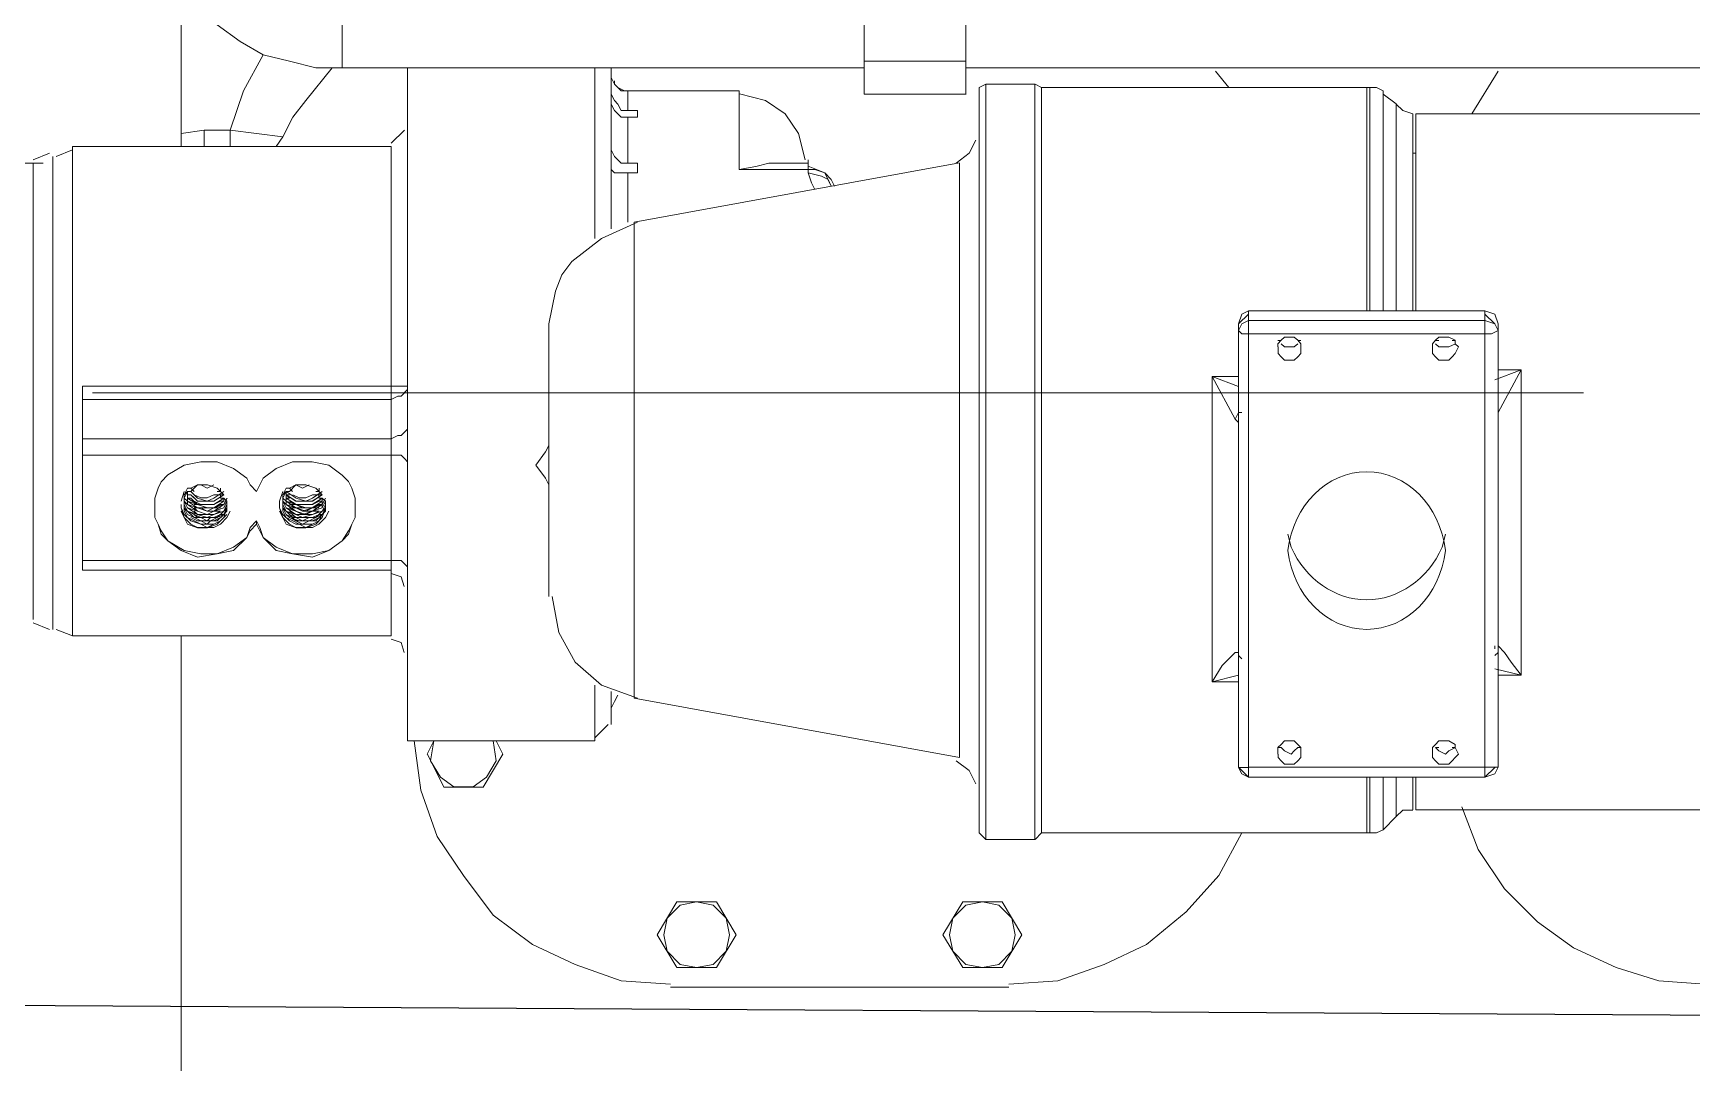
# Model space of a CAD drawing. Header units: inches. Extents: x 23291 to 181956, y 9161 to 51408.
# Drawn here: x 113250.9 to 113603.7, y 36541.5 to 36760.5 of the extents above; entities that cross this region are included whole.
import ezdxf

# ---------------------------------------------------------------- set-up
doc = ezdxf.new("R2010")
doc.units = ezdxf.units.IN
doc.header["$MEASUREMENT"] = 0
doc.layers.add('1', color=3, linetype='Continuous')
doc.layers.add('Dim', color=6, linetype='Continuous', lineweight=13)

# ---------------------------------------------------------------- blocks, each defined once
blk = doc.blocks.new('5')
at = {"layer": '1', "lineweight": 9}
for p, q in [((225.45896, -21.97903), (225.45896, -21.82662)), ((225.59106, -21.90853), (225.59106, -21.96887)), ((225.61075, -21.90853), (225.61075, -21.96887)), ((225.49009, -21.96379), (225.49009, -21.95173)), ((225.47039, -21.95869), (225.46595, -21.9555)), ((225.47483, -21.96126), (225.47039, -21.95869)), ((225.47103, -21.96824), (225.47483, -21.96126)), ((225.47991, -21.9625), (225.47483, -21.96126)), ((225.485, -21.96379), (225.47991, -21.9625)), ((225.59106, -21.9625), (225.61076, -21.9625)), ((225.4831, -21.97014), (225.48819, -21.9638)), ((225.49009, -21.96379), (225.485, -21.96379)), ((225.59106, -21.96379), (225.49009, -21.96379)), ((225.50278, -21.96379), (225.50278, -22.09396)), ((225.53898, -21.99681), (225.53898, -21.9638)), ((225.54215, -21.9949), (225.54215, -21.96379)), ((225.54215, -21.96379), (225.54215, -21.9949)), ((225.54215, -21.96569), (225.5428, -21.96696)), ((225.54279, -21.96633), (225.54279, -21.96696)), ((225.89399, -21.96379), (225.61076, -21.96379)), ((225.66155, -21.9676), (225.65899, -21.96443)), ((225.71363, -21.96443), (225.70854, -21.97269)), ((225.46976, -21.97204), (225.47103, -21.96824)), ((225.54216, -21.96887), (225.54278, -21.97014)), ((225.54279, -21.96696), (225.54343, -21.96759)), ((225.5428, -21.96696), (225.54342, -21.96759)), ((225.54342, -21.96759), (225.54407, -21.96824)), ((225.5447, -21.96825), (225.54343, -21.9676)), ((225.54343, -21.9676), (225.5447, -21.96825)), ((225.54407, -21.96824), (225.54532, -21.96824)), ((225.54533, -21.96825), (225.5447, -21.96825)), ((225.54533, -21.97203), (225.54533, -21.96824)), ((225.54533, -21.96825), (225.54724, -21.96825)), ((225.54724, -21.96825), (225.54533, -21.96825)), ((225.54724, -21.96825), (225.56691, -21.96825)), ((225.54724, -21.96825), (225.54724, -21.96825)), ((225.56692, -21.96825), (225.56692, -21.98347)), ((225.572, -21.97014), (225.56693, -21.96885)), ((225.59106, -21.96886), (225.61076, -21.96886)), ((225.61329, -21.9676), (225.61456, -21.96696)), ((225.61329, -21.96759), (225.61329, -22.11174)), ((225.61456, -22.11302), (225.61456, -21.96696)), ((225.61456, -21.96696), (225.62409, -21.96696)), ((225.62409, -22.11302), (225.62409, -21.96695)), ((225.6241, -21.96696), (225.62535, -21.9676)), ((225.62535, -21.9676), (225.68886, -21.9676)), ((225.62535, -21.9676), (225.62535, -22.11174)), ((225.68823, -22.01077), (225.68823, -21.9676)), ((225.69013, -21.9676), (225.68886, -21.9676)), ((225.68886, -21.9676), (225.68886, -22.01077)), ((225.6914, -21.96825), (225.69013, -21.9676)), ((225.69141, -21.96825), (225.69141, -22.01079)), ((225.69141, -21.96886), (225.69395, -21.97078)), ((225.69141, -22.01077), (225.69141, -21.96887)), ((225.46849, -21.97585), (225.46976, -21.97204)), ((225.47864, -21.97712), (225.48056, -21.97332)), ((225.48056, -21.97332), (225.4831, -21.97014)), ((225.54216, -21.97079), (225.54278, -21.97203)), ((225.54278, -21.97014), (225.54343, -21.97079)), ((225.54278, -21.97203), (225.54343, -21.97269)), ((225.54343, -21.97079), (225.54406, -21.97203)), ((225.54343, -21.97269), (225.54406, -21.97332)), ((225.54406, -21.97203), (225.54533, -21.97203)), ((225.54406, -21.97332), (225.54533, -21.97332)), ((225.54724, -21.97203), (225.54532, -21.97203)), ((225.54533, -21.97332), (225.54724, -21.97332)), ((225.54533, -21.9822), (225.54533, -21.97333)), ((225.54724, -21.97332), (225.54724, -21.97203)), ((225.57581, -21.97269), (225.572, -21.97014)), ((225.57835, -21.97648), (225.57581, -21.97269)), ((225.69394, -22.01077), (225.69394, -21.97079)), ((225.69394, -21.97079), (225.69394, -22.01077)), ((225.69394, -21.97079), (225.69394, -21.97079)), ((225.69394, -21.97079), (225.69521, -21.97203)), ((225.69521, -21.97203), (225.69713, -21.97268)), ((225.69713, -21.97268), (225.69713, -22.01077)), ((225.69776, -21.97268), (225.77459, -21.97268)), ((225.69776, -22.01077), (225.69776, -21.97268)), ((225.45897, -21.97648), (225.46341, -21.97585)), ((225.46341, -21.97903), (225.46341, -21.97585)), ((225.46341, -21.97585), (225.46849, -21.97585)), ((225.46849, -21.97903), (225.46849, -21.97585)), ((225.46849, -21.97585), (225.47864, -21.97712)), ((225.4996, -21.97838), (225.50215, -21.97585)), ((225.57963, -21.98156), (225.57835, -21.97648)), ((225.438, -21.97966), (225.43483, -21.98093)), ((225.438, -21.97903), (225.438, -22.07364)), ((225.438, -21.97903), (225.4996, -21.97903)), ((225.47737, -21.97903), (225.47864, -21.97711)), ((225.4996, -21.97903), (225.4996, -22.07364)), ((225.54216, -21.97965), (225.54278, -21.98092)), ((225.61138, -21.98028), (225.61267, -21.97775)), ((225.43228, -21.9822), (225.42275, -21.9822)), ((225.43037, -21.98156), (225.43354, -21.98028)), ((225.43037, -21.9822), (225.43037, -22.07047)), ((225.43419, -22.07237), (225.43419, -21.98092)), ((225.54214, -21.98347), (225.54214, -21.98284)), ((225.54278, -21.98092), (225.54343, -21.98157)), ((225.54343, -21.98157), (225.54406, -21.9822)), ((225.54406, -21.9822), (225.54533, -21.9822)), ((225.54724, -21.9822), (225.54532, -21.9822)), ((225.5466, -21.99362), (225.60947, -21.98219)), ((225.54724, -21.9841), (225.54724, -21.9822)), ((225.57011, -21.98284), (225.56692, -21.98347)), ((225.57265, -21.9822), (225.57011, -21.98284)), ((225.58025, -21.9822), (225.57264, -21.9822)), ((225.58025, -21.98156), (225.58025, -21.9822)), ((225.58025, -21.98411), (225.58025, -21.98221)), ((225.58345, -21.9841), (225.58026, -21.98283)), ((225.60884, -21.9822), (225.61138, -21.98028)), ((225.60947, -21.9822), (225.60947, -22.09713)), ((225.69141, -21.98029), (225.69141, -21.98029)), ((225.69141, -21.98029), (225.69141, -21.98029)), ((225.69713, -21.98029), (225.69775, -21.98029)), ((225.54279, -21.98411), (225.54214, -21.98347)), ((225.54406, -21.98411), (225.54279, -21.98411)), ((225.54406, -21.98411), (225.54533, -21.98411)), ((225.54533, -21.98411), (225.54724, -21.98411)), ((225.54533, -21.99362), (225.54533, -21.98411)), ((225.58025, -21.98347), (225.56691, -21.98347)), ((225.58152, -21.98347), (225.58025, -21.98347)), ((225.5809, -21.986), (225.58025, -21.98411)), ((225.58026, -21.9841), (225.5828, -21.98475)), ((225.58153, -21.98729), (225.5809, -21.986)), ((225.58344, -21.9841), (225.58152, -21.98347)), ((225.5828, -21.98475), (225.58407, -21.98536)), ((225.58469, -21.98536), (225.58344, -21.9841)), ((225.5847, -21.98665), (225.58345, -21.9841)), ((225.58407, -21.98536), (225.5847, -21.98665)), ((225.58534, -21.98665), (225.58469, -21.98536)), ((225.54724, -21.99362), (225.54025, -21.9968)), ((225.5466, -22.0857), (225.5466, -21.99362)), ((225.54025, -21.9968), (225.53456, -22.00125)), ((225.53455, -22.00124), (225.53263, -22.00382)), ((225.53263, -22.00382), (225.53136, -22.00698)), ((225.53136, -22.00698), (225.53072, -22.01014)), ((225.53072, -22.01014), (225.53009, -22.0133)), ((225.66536, -22.0114), (225.66344, -22.0133)), ((225.66344, -22.0133), (225.66411, -22.01141)), ((225.66411, -22.01141), (225.66536, -22.01077)), ((225.71109, -22.01077), (225.66536, -22.01077)), ((225.66536, -22.01077), (225.71109, -22.01077)), ((225.66536, -22.01077), (225.66536, -22.10096)), ((225.713, -22.01331), (225.71108, -22.01141)), ((225.71109, -22.10095), (225.71109, -22.01077)), ((225.713, -22.01141), (225.71109, -22.01078)), ((225.71363, -22.01331), (225.713, -22.01141)), ((225.5301, -22.06603), (225.5301, -22.01331)), ((225.66344, -22.0146), (225.66411, -22.01332)), ((225.66411, -22.01523), (225.66344, -22.0146)), ((225.66345, -22.01331), (225.66345, -22.01459)), ((225.66345, -22.01459), (225.66345, -22.09904)), ((225.66411, -22.01332), (225.66536, -22.01268)), ((225.66536, -22.01268), (225.71109, -22.01268)), ((225.71109, -22.01268), (225.71301, -22.01331)), ((225.71363, -22.01459), (225.71236, -22.01523)), ((225.71301, -22.01331), (225.71363, -22.0146)), ((225.71363, -22.0146), (225.71363, -22.01332)), ((225.71363, -22.09905), (225.71363, -22.0146)), ((225.66536, -22.01523), (225.66411, -22.01523)), ((225.71109, -22.01523), (225.66536, -22.01523)), ((225.67108, -22.01713), (225.67171, -22.01648)), ((225.67108, -22.01649), (225.67171, -22.01649)), ((225.67108, -22.01777), (225.67108, -22.01713)), ((225.67109, -22.01903), (225.67109, -22.01777)), ((225.67171, -22.01648), (225.67233, -22.01587)), ((225.67171, -22.01714), (225.67234, -22.01777)), ((225.67233, -22.01587), (225.67362, -22.01587)), ((225.67234, -22.01777), (225.67363, -22.01777)), ((225.67362, -22.01587), (225.67423, -22.01587)), ((225.67363, -22.01777), (225.67423, -22.01777)), ((225.67423, -22.01587), (225.67489, -22.01648)), ((225.67423, -22.01777), (225.6749, -22.01714)), ((225.67489, -22.01648), (225.67552, -22.01713)), ((225.6749, -22.01649), (225.67552, -22.01649)), ((225.67552, -22.01713), (225.67552, -22.01777)), ((225.67553, -22.01777), (225.67553, -22.01903)), ((225.70093, -22.01713), (225.70156, -22.01648)), ((225.70093, -22.01777), (225.70093, -22.01713)), ((225.70094, -22.01903), (225.70094, -22.01777)), ((225.70156, -22.01648), (225.70219, -22.01587)), ((225.70156, -22.01649), (225.70219, -22.01649)), ((225.70156, -22.01714), (225.70219, -22.01777)), ((225.70219, -22.01587), (225.70346, -22.01587)), ((225.70219, -22.01777), (225.70346, -22.01777)), ((225.70346, -22.01587), (225.7041, -22.01587)), ((225.70346, -22.01777), (225.70411, -22.01777)), ((225.7041, -22.01587), (225.70537, -22.01648)), ((225.70411, -22.01777), (225.70538, -22.01714)), ((225.70474, -22.01649), (225.70537, -22.01649)), ((225.70601, -22.01777), (225.70536, -22.01903)), ((225.70537, -22.01648), (225.70537, -22.01713)), ((225.70537, -22.01713), (225.706, -22.01777)), ((225.71236, -22.01523), (225.71109, -22.01523)), ((225.67171, -22.01966), (225.67109, -22.01903)), ((225.67234, -22.02032), (225.67171, -22.01966)), ((225.67363, -22.02032), (225.67234, -22.02032)), ((225.67424, -22.02032), (225.67363, -22.02032)), ((225.6749, -22.01966), (225.67424, -22.02032)), ((225.67553, -22.01903), (225.6749, -22.01966)), ((225.70157, -22.01966), (225.70094, -22.01903)), ((225.70219, -22.02032), (225.70157, -22.01966)), ((225.70347, -22.02032), (225.70219, -22.02032)), ((225.70409, -22.02032), (225.70347, -22.02032)), ((225.70474, -22.01966), (225.70409, -22.02032)), ((225.70536, -22.01903), (225.70474, -22.01966)), ((225.66345, -22.02347), (225.65837, -22.02347)), ((225.66345, -22.02539), (225.65837, -22.02347)), ((225.65837, -22.02347), (225.65837, -22.08251)), ((225.66283, -22.03173), (225.65837, -22.02347)), ((225.713, -22.02412), (225.71809, -22.0222)), ((225.71808, -22.0222), (225.71362, -22.0222)), ((225.71809, -22.0222), (225.71363, -22.03046)), ((225.71808, -22.08126), (225.71808, -22.0222)), ((225.4996, -22.02538), (225.4399, -22.02538)), ((225.43991, -22.02538), (225.43991, -22.06094)), ((225.50277, -22.02537), (225.4996, -22.02537)), ((225.4996, -22.02792), (225.50088, -22.02729)), ((225.50088, -22.02729), (225.50152, -22.02729)), ((225.50152, -22.02729), (225.50277, -22.02601)), ((225.50277, -22.02601), (225.50277, -22.02537)), ((225.43991, -22.02792), (225.49961, -22.02792)), ((225.66345, -22.03047), (225.66283, -22.03173)), ((225.6641, -22.03047), (225.66345, -22.03047)), ((225.71363, -22.03047), (225.71363, -22.02918)), ((225.71363, -22.03046), (225.71363, -22.03173)), ((225.50278, -22.03365), (225.50151, -22.03489)), ((225.50278, -22.033), (225.50278, -22.03365)), ((225.66345, -22.03236), (225.66283, -22.03173)), ((225.43991, -22.03553), (225.49961, -22.03553)), ((225.50086, -22.03489), (225.49961, -22.03553)), ((225.50151, -22.03489), (225.50086, -22.03489)), ((225.5301, -22.03681), (225.52945, -22.03805)), ((225.5301, -22.03489), (225.5301, -22.03681)), ((225.4996, -22.03871), (225.4399, -22.03871)), ((225.45959, -22.04063), (225.45642, -22.04251)), ((225.46276, -22.03998), (225.45959, -22.04063)), ((225.46595, -22.03998), (225.46276, -22.03998)), ((225.46912, -22.04124), (225.46595, -22.03998)), ((225.47737, -22.04126), (225.48054, -22.04)), ((225.48054, -22.04), (225.48435, -22.04)), ((225.48435, -22.04), (225.48754, -22.04063)), ((225.48754, -22.04063), (225.49009, -22.04253)), ((225.50152, -22.03871), (225.4996, -22.03871)), ((225.50215, -22.03934), (225.50152, -22.03871)), ((225.50277, -22.04), (225.50215, -22.03934)), ((225.52945, -22.03805), (225.52755, -22.04063)), ((225.52755, -22.04064), (225.52947, -22.04316)), ((225.45513, -22.04382), (225.45451, -22.04506)), ((225.45642, -22.04251), (225.45513, -22.04382)), ((225.47166, -22.04316), (225.46912, -22.04124)), ((225.47231, -22.04443), (225.47166, -22.04316)), ((225.4742, -22.04443), (225.47483, -22.04316)), ((225.47483, -22.04316), (225.47737, -22.04126)), ((225.49009, -22.04253), (225.49136, -22.04381)), ((225.49136, -22.04381), (225.49198, -22.04506)), ((225.52947, -22.04316), (225.53009, -22.04443)), ((225.45451, -22.04506), (225.45388, -22.04698)), ((225.45388, -22.04698), (225.45388, -22.04822)), ((225.45896, -22.04759), (225.45959, -22.04572)), ((225.46023, -22.04506), (225.45959, -22.04635)), ((225.46023, -22.04571), (225.45959, -22.04634)), ((225.46023, -22.04571), (225.45959, -22.04698)), ((225.45959, -22.04634), (225.45959, -22.04634)), ((225.45959, -22.04634), (225.45959, -22.04697)), ((225.45959, -22.04697), (225.45959, -22.0476)), ((225.45959, -22.0476), (225.45959, -22.04697)), ((225.45959, -22.04698), (225.45959, -22.04698)), ((225.45959, -22.04759), (225.45959, -22.04698)), ((225.45959, -22.04698), (225.46024, -22.04759)), ((225.46086, -22.04571), (225.46023, -22.04571)), ((225.46023, -22.04571), (225.46023, -22.04571)), ((225.46023, -22.04697), (225.46023, -22.04634)), ((225.46023, -22.04634), (225.46023, -22.04697)), ((225.46023, -22.04634), (225.46023, -22.04634)), ((225.46023, -22.04634), (225.46023, -22.04634)), ((225.46023, -22.04634), (225.46023, -22.04634)), ((225.46023, -22.04698), (225.46023, -22.04634)), ((225.46023, -22.04634), (225.46086, -22.04634)), ((225.46023, -22.04634), (225.46023, -22.04634)), ((225.46023, -22.0476), (225.46023, -22.04697)), ((225.46023, -22.04759), (225.46023, -22.04698)), ((225.46023, -22.04698), (225.46086, -22.04698)), ((225.46086, -22.04698), (225.46023, -22.04698)), ((225.46023, -22.04698), (225.46023, -22.04759)), ((225.46023, -22.04698), (225.46023, -22.04698)), ((225.46023, -22.04698), (225.46023, -22.04698)), ((225.46023, -22.04698), (225.46023, -22.04698)), ((225.46213, -22.04822), (225.46023, -22.04698)), ((225.46086, -22.04506), (225.46024, -22.04506)), ((225.46086, -22.04571), (225.46024, -22.04571)), ((225.46024, -22.04571), (225.46024, -22.04634)), ((225.46024, -22.04634), (225.46086, -22.04634)), ((225.46086, -22.04505), (225.46213, -22.04442)), ((225.46086, -22.04506), (225.46086, -22.04506)), ((225.46151, -22.04572), (225.46086, -22.04506)), ((225.46213, -22.04698), (225.46086, -22.04571)), ((225.46086, -22.04634), (225.46151, -22.04697)), ((225.46213, -22.0476), (225.46086, -22.04634)), ((225.46086, -22.04634), (225.46213, -22.0476)), ((225.46213, -22.04822), (225.46086, -22.04698)), ((225.46212, -22.04442), (225.46087, -22.04571)), ((225.4615, -22.04634), (225.46277, -22.04697)), ((225.46404, -22.04442), (225.46212, -22.04442)), ((225.46213, -22.04442), (225.46405, -22.04442)), ((225.46403, -22.04759), (225.46213, -22.04698)), ((225.46404, -22.04506), (225.46276, -22.04442)), ((225.46277, -22.04697), (225.46404, -22.04697)), ((225.4653, -22.04698), (225.46403, -22.04759)), ((225.46531, -22.04442), (225.46404, -22.04506)), ((225.46404, -22.04697), (225.46531, -22.04634)), ((225.46405, -22.04442), (225.46594, -22.04505)), ((225.46722, -22.04571), (225.4653, -22.04698)), ((225.46721, -22.04634), (225.4653, -22.0476)), ((225.4653, -22.0476), (225.46722, -22.04634)), ((225.46722, -22.04698), (225.4653, -22.04822)), ((225.46721, -22.04698), (225.4653, -22.04822)), ((225.46531, -22.04634), (225.46659, -22.04634)), ((225.46594, -22.04505), (225.46721, -22.04634)), ((225.46594, -22.04571), (225.46659, -22.04571)), ((225.46721, -22.04698), (225.46658, -22.04698)), ((225.46658, -22.04698), (225.46721, -22.04698)), ((225.46659, -22.04571), (225.46659, -22.04506)), ((225.46721, -22.04634), (225.46659, -22.04634)), ((225.46659, -22.04634), (225.46659, -22.04697)), ((225.46659, -22.04697), (225.46659, -22.04634)), ((225.46721, -22.04634), (225.46659, -22.04634)), ((225.46659, -22.04634), (225.46721, -22.04634)), ((225.46721, -22.04634), (225.46721, -22.04634)), ((225.46785, -22.0476), (225.46721, -22.04698)), ((225.46721, -22.04698), (225.46721, -22.04759)), ((225.46721, -22.04698), (225.46721, -22.04698)), ((225.46721, -22.04698), (225.46721, -22.04698)), ((225.46721, -22.04698), (225.46721, -22.04698)), ((225.46785, -22.04698), (225.46721, -22.04822)), ((225.46722, -22.04822), (225.46786, -22.04698)), ((225.47358, -22.04571), (225.47231, -22.04443)), ((225.47358, -22.04571), (225.4742, -22.04443)), ((225.47801, -22.04759), (225.47864, -22.04572)), ((225.47928, -22.04506), (225.47864, -22.04635)), ((225.47928, -22.04571), (225.47864, -22.04634)), ((225.47928, -22.04571), (225.47864, -22.04698)), ((225.47864, -22.04634), (225.47864, -22.04697)), ((225.47864, -22.04697), (225.47864, -22.0476)), ((225.47864, -22.0476), (225.47864, -22.04697)), ((225.47864, -22.04698), (225.47864, -22.04698)), ((225.47864, -22.04759), (225.47864, -22.04698)), ((225.47864, -22.04698), (225.47929, -22.04759)), ((225.47992, -22.04506), (225.47927, -22.04506)), ((225.47992, -22.04571), (225.47927, -22.04571)), ((225.47927, -22.04634), (225.47927, -22.04571)), ((225.47992, -22.04634), (225.47927, -22.04634)), ((225.47992, -22.04571), (225.47928, -22.04571)), ((225.4812, -22.04698), (225.47928, -22.04571)), ((225.47928, -22.04634), (225.47928, -22.04634)), ((225.47992, -22.04634), (225.47928, -22.04634)), ((225.47928, -22.04634), (225.47992, -22.04697)), ((225.47928, -22.04634), (225.47928, -22.04634)), ((225.47928, -22.04634), (225.47928, -22.04634)), ((225.47928, -22.04698), (225.47928, -22.04634)), ((225.47928, -22.04634), (225.4812, -22.0476)), ((225.47928, -22.04698), (225.47928, -22.04635)), ((225.47928, -22.04635), (225.47928, -22.04698)), ((225.47928, -22.04759), (225.47928, -22.04698)), ((225.47928, -22.04698), (225.47992, -22.04698)), ((225.47928, -22.04698), (225.47928, -22.04698)), ((225.47928, -22.04759), (225.47928, -22.04698)), ((225.47928, -22.04698), (225.47992, -22.04698)), ((225.47928, -22.04698), (225.47928, -22.04698)), ((225.47928, -22.04759), (225.47928, -22.04698)), ((225.47928, -22.04698), (225.47928, -22.04698)), ((225.47928, -22.04698), (225.47928, -22.04698)), ((225.4812, -22.04822), (225.47928, -22.04698)), ((225.47929, -22.04634), (225.48119, -22.0476)), ((225.47929, -22.04698), (225.48119, -22.04822)), ((225.48119, -22.04442), (225.47991, -22.04505)), ((225.48118, -22.04442), (225.47992, -22.04571)), ((225.47992, -22.04506), (225.47992, -22.04506)), ((225.48054, -22.04572), (225.47992, -22.04506)), ((225.48055, -22.04634), (225.48182, -22.04697)), ((225.48309, -22.04442), (225.48118, -22.04442)), ((225.4831, -22.04442), (225.48119, -22.04442)), ((225.48246, -22.04506), (225.48119, -22.04442)), ((225.48309, -22.04759), (225.4812, -22.04698)), ((225.48182, -22.04697), (225.48309, -22.04697)), ((225.48373, -22.04442), (225.48246, -22.04506)), ((225.48309, -22.04697), (225.48436, -22.04634)), ((225.48437, -22.04698), (225.48309, -22.04759)), ((225.485, -22.04505), (225.4831, -22.04442)), ((225.48435, -22.0476), (225.48627, -22.04634)), ((225.48435, -22.04822), (225.48627, -22.04698)), ((225.48436, -22.04634), (225.48563, -22.04634)), ((225.48626, -22.04571), (225.48437, -22.04698)), ((225.48437, -22.0476), (225.48626, -22.04634)), ((225.48626, -22.04698), (225.48437, -22.04822)), ((225.48627, -22.04634), (225.485, -22.04505)), ((225.485, -22.04571), (225.48565, -22.04571)), ((225.48627, -22.04634), (225.48564, -22.04634)), ((225.48564, -22.04634), (225.48627, -22.04634)), ((225.48564, -22.04634), (225.48627, -22.04634)), ((225.48564, -22.04634), (225.48564, -22.04697)), ((225.48564, -22.04697), (225.48564, -22.04634)), ((225.48627, -22.04698), (225.48564, -22.04698)), ((225.48564, -22.04698), (225.48627, -22.04698)), ((225.48564, -22.04698), (225.48627, -22.04698)), ((225.48565, -22.04571), (225.48565, -22.04506)), ((225.48691, -22.04698), (225.48626, -22.04822)), ((225.48627, -22.04634), (225.48627, -22.04634)), ((225.48627, -22.04634), (225.48627, -22.04634)), ((225.48627, -22.04634), (225.48627, -22.04634)), ((225.4869, -22.04759), (225.48627, -22.04698)), ((225.48627, -22.04698), (225.48627, -22.04698)), ((225.48627, -22.04698), (225.48627, -22.04698)), ((225.48627, -22.04698), (225.48627, -22.04759)), ((225.48627, -22.04698), (225.48627, -22.04698)), ((225.4869, -22.04698), (225.48627, -22.04822)), ((225.49198, -22.04506), (225.49261, -22.04698)), ((225.49261, -22.04698), (225.49261, -22.04822)), ((225.53009, -22.04443), (225.53009, -22.04572)), ((225.45388, -22.04822), (225.45388, -22.04888)), ((225.45388, -22.05076), (225.45388, -22.04888)), ((225.45388, -22.04888), (225.45388, -22.05076)), ((225.45896, -22.04888), (225.45896, -22.04823)), ((225.45896, -22.04823), (225.45896, -22.04888)), ((225.45959, -22.05076), (225.45896, -22.04888)), ((225.45896, -22.04888), (225.45959, -22.05017)), ((225.45896, -22.0495), (225.45959, -22.05077)), ((225.45896, -22.04951), (225.45959, -22.05077)), ((225.46024, -22.04888), (225.45959, -22.04759)), ((225.45959, -22.04823), (225.45959, -22.0476)), ((225.45959, -22.0476), (225.45959, -22.04888)), ((225.45959, -22.04823), (225.45959, -22.0476)), ((225.46024, -22.04951), (225.45959, -22.04822)), ((225.45959, -22.04822), (225.45959, -22.04951)), ((225.45959, -22.04888), (225.45959, -22.04823)), ((225.46024, -22.04951), (225.45959, -22.04888)), ((225.45959, -22.04888), (225.46024, -22.05017)), ((225.45959, -22.04951), (225.46024, -22.05077)), ((225.45959, -22.04951), (225.46024, -22.05077)), ((225.45959, -22.05017), (225.46086, -22.05141)), ((225.46023, -22.04823), (225.4596, -22.04759)), ((225.46023, -22.04888), (225.4596, -22.04759)), ((225.46023, -22.04951), (225.4596, -22.04823)), ((225.4596, -22.04888), (225.46023, -22.05016)), ((225.46023, -22.04759), (225.46023, -22.04759)), ((225.46023, -22.04759), (225.46023, -22.04759)), ((225.46213, -22.04888), (225.46023, -22.04759)), ((225.46023, -22.04759), (225.46023, -22.04823)), ((225.46213, -22.04823), (225.46023, -22.04759)), ((225.46023, -22.04822), (225.46023, -22.04822)), ((225.46023, -22.04822), (225.46023, -22.04822)), ((225.46212, -22.04887), (225.46023, -22.04822)), ((225.46023, -22.04822), (225.46213, -22.04888)), ((225.46212, -22.04951), (225.46023, -22.04823)), ((225.46212, -22.05016), (225.46023, -22.04888)), ((225.4615, -22.05017), (225.46023, -22.04951)), ((225.46023, -22.05016), (225.4615, -22.05077)), ((225.46214, -22.04951), (225.46024, -22.04888)), ((225.46214, -22.05016), (225.46024, -22.04951)), ((225.46151, -22.05076), (225.46024, -22.04951)), ((225.46024, -22.05017), (225.46151, -22.05076)), ((225.4615, -22.04759), (225.46277, -22.04823)), ((225.4615, -22.04822), (225.46213, -22.04822)), ((225.46213, -22.04951), (225.4615, -22.04888)), ((225.4615, -22.04888), (225.46277, -22.04888)), ((225.4615, -22.04951), (225.46213, -22.05016)), ((225.46277, -22.05076), (225.4615, -22.05017)), ((225.4615, -22.05017), (225.46213, -22.05076)), ((225.46404, -22.04951), (225.46212, -22.04887)), ((225.46404, -22.05017), (225.46212, -22.04951)), ((225.46404, -22.05077), (225.46212, -22.05016)), ((225.46405, -22.0476), (225.46213, -22.0476)), ((225.46213, -22.0476), (225.46403, -22.0476)), ((225.46405, -22.04822), (225.46213, -22.04822)), ((225.46405, -22.04822), (225.46213, -22.04822)), ((225.46213, -22.04822), (225.46404, -22.04888)), ((225.46405, -22.04888), (225.46213, -22.04823)), ((225.46405, -22.04888), (225.46213, -22.04888)), ((225.46213, -22.04888), (225.46405, -22.04951)), ((225.46404, -22.05016), (225.46213, -22.04951)), ((225.46213, -22.05016), (225.46404, -22.05016)), ((225.46403, -22.05017), (225.46214, -22.04951)), ((225.46403, -22.05077), (225.46214, -22.05016)), ((225.46277, -22.04823), (225.46404, -22.04823)), ((225.46277, -22.04888), (225.46404, -22.04951)), ((225.46403, -22.0476), (225.4653, -22.0476)), ((225.46531, -22.04951), (225.46403, -22.05017)), ((225.46531, -22.05016), (225.46403, -22.05077)), ((225.46404, -22.04823), (225.46531, -22.04823)), ((225.46531, -22.04887), (225.46404, -22.04951)), ((225.46404, -22.04888), (225.46531, -22.04888)), ((225.46404, -22.04951), (225.46531, -22.04888)), ((225.46531, -22.04951), (225.46404, -22.05017)), ((225.46531, -22.04951), (225.46404, -22.05016)), ((225.46531, -22.05016), (225.46404, -22.05077)), ((225.46404, -22.05016), (225.46531, -22.05016)), ((225.4653, -22.0476), (225.46405, -22.0476)), ((225.4653, -22.04822), (225.46405, -22.04822)), ((225.4653, -22.04822), (225.46405, -22.04822)), ((225.4653, -22.04888), (225.46405, -22.04888)), ((225.4653, -22.04888), (225.46405, -22.04888)), ((225.46405, -22.04951), (225.4653, -22.04951)), ((225.46722, -22.04759), (225.4653, -22.04888)), ((225.46721, -22.04759), (225.4653, -22.04888)), ((225.4653, -22.04951), (225.46722, -22.04822)), ((225.46531, -22.04823), (225.46659, -22.04759)), ((225.46721, -22.04822), (225.46531, -22.04887)), ((225.46531, -22.04888), (225.46659, -22.04822)), ((225.46722, -22.04888), (225.46531, -22.04951)), ((225.46721, -22.04888), (225.46531, -22.04951)), ((225.46531, -22.04888), (225.46659, -22.04888)), ((225.46721, -22.04951), (225.46531, -22.05016)), ((225.46531, -22.05016), (225.46659, -22.04951)), ((225.46659, -22.04951), (225.46531, -22.04951)), ((225.46722, -22.04951), (225.46531, -22.05016)), ((225.46531, -22.05076), (225.46659, -22.05017)), ((225.46721, -22.04951), (225.46594, -22.05076)), ((225.46594, -22.0514), (225.46721, -22.05016)), ((225.46722, -22.05017), (225.46595, -22.05076)), ((225.46595, -22.05141), (225.46722, -22.05017)), ((225.46721, -22.04759), (225.46658, -22.04759)), ((225.46658, -22.04759), (225.46721, -22.04759)), ((225.46721, -22.04822), (225.46658, -22.04822)), ((225.46658, -22.04822), (225.46721, -22.04822)), ((225.46658, -22.0514), (225.46785, -22.05016)), ((225.46658, -22.05017), (225.46721, -22.05017)), ((225.46721, -22.04759), (225.46721, -22.04759)), ((225.46721, -22.04759), (225.46721, -22.04759)), ((225.46785, -22.04759), (225.46721, -22.04888)), ((225.46785, -22.04822), (225.46721, -22.04951)), ((225.46721, -22.05076), (225.46785, -22.04888)), ((225.46785, -22.04888), (225.46721, -22.04951)), ((225.46721, -22.05016), (225.46785, -22.04951)), ((225.46785, -22.04759), (225.46722, -22.04888)), ((225.46785, -22.04822), (225.46722, -22.04951)), ((225.46785, -22.04888), (225.46722, -22.05017)), ((225.46722, -22.05017), (225.46785, -22.04951)), ((225.46784, -22.05077), (225.46849, -22.04951)), ((225.46785, -22.04759), (225.46785, -22.04759)), ((225.46785, -22.04822), (225.46785, -22.04759)), ((225.46785, -22.04823), (225.46785, -22.0476)), ((225.46785, -22.04888), (225.46785, -22.04822)), ((225.46785, -22.04823), (225.46785, -22.04888)), ((225.46785, -22.04888), (225.46785, -22.04823)), ((225.46785, -22.04951), (225.46785, -22.04888)), ((225.47801, -22.04823), (225.47801, -22.0476)), ((225.47801, -22.04888), (225.47801, -22.04823)), ((225.47801, -22.04823), (225.47801, -22.04888)), ((225.47801, -22.04888), (225.47801, -22.04823)), ((225.47864, -22.05017), (225.47801, -22.04888)), ((225.47801, -22.04888), (225.47864, -22.05076)), ((225.47864, -22.05077), (225.47801, -22.0495)), ((225.47801, -22.04951), (225.47864, -22.05077)), ((225.47864, -22.04759), (225.47864, -22.04759)), ((225.47929, -22.04888), (225.47864, -22.04759)), ((225.47864, -22.04759), (225.47927, -22.04823)), ((225.47927, -22.04888), (225.47864, -22.04759)), ((225.47864, -22.04888), (225.47864, -22.0476)), ((225.47864, -22.0476), (225.47864, -22.04823)), ((225.47864, -22.04951), (225.47864, -22.04822)), ((225.47864, -22.04822), (225.47929, -22.04951)), ((225.47864, -22.04823), (225.47927, -22.04951)), ((225.47864, -22.04888), (225.47927, -22.05016)), ((225.47927, -22.05016), (225.47864, -22.04888)), ((225.47864, -22.04888), (225.47927, -22.04951)), ((225.47864, -22.04951), (225.47929, -22.05077)), ((225.47929, -22.05077), (225.47864, -22.04951)), ((225.47993, -22.05141), (225.47864, -22.05017)), ((225.48119, -22.04887), (225.47927, -22.04822)), ((225.47927, -22.04823), (225.48119, -22.04951)), ((225.48119, -22.05016), (225.47927, -22.04888)), ((225.47927, -22.04951), (225.48054, -22.05017)), ((225.47927, -22.04951), (225.48054, -22.05077)), ((225.47927, -22.05016), (225.47992, -22.05077)), ((225.48054, -22.05077), (225.47927, -22.05016)), ((225.47928, -22.04759), (225.47928, -22.04759)), ((225.47928, -22.04759), (225.47928, -22.04759)), ((225.47928, -22.04759), (225.47928, -22.04759)), ((225.47928, -22.04759), (225.47928, -22.04759)), ((225.47928, -22.04822), (225.47928, -22.04759)), ((225.47928, -22.04822), (225.47928, -22.04822)), ((225.47928, -22.04822), (225.47928, -22.04822)), ((225.4812, -22.04888), (225.47928, -22.04822)), ((225.47929, -22.04759), (225.48119, -22.04823)), ((225.47929, -22.04759), (225.48118, -22.04887)), ((225.48118, -22.04951), (225.47929, -22.04888)), ((225.47929, -22.04951), (225.48118, -22.05016)), ((225.48118, -22.04951), (225.47991, -22.04888)), ((225.47991, -22.04888), (225.48118, -22.04888)), ((225.47992, -22.04759), (225.48119, -22.04823)), ((225.47992, -22.04822), (225.48119, -22.04822)), ((225.47992, -22.04951), (225.48119, -22.05016)), ((225.47992, -22.05017), (225.48119, -22.05076)), ((225.48054, -22.05017), (225.48119, -22.05076)), ((225.48118, -22.04887), (225.48245, -22.04887)), ((225.48118, -22.04888), (225.4831, -22.04951)), ((225.48245, -22.05017), (225.48118, -22.04951)), ((225.4831, -22.05016), (225.48118, -22.04951)), ((225.48118, -22.05016), (225.48245, -22.05077)), ((225.48119, -22.0476), (225.4831, -22.0476)), ((225.48119, -22.04822), (225.4831, -22.04822)), ((225.48119, -22.04822), (225.48309, -22.04888)), ((225.48119, -22.04823), (225.48246, -22.04888)), ((225.48119, -22.04823), (225.48309, -22.04823)), ((225.48246, -22.04951), (225.48119, -22.04887)), ((225.48119, -22.04951), (225.48246, -22.05017)), ((225.48246, -22.05077), (225.48119, -22.05016)), ((225.48119, -22.05016), (225.48309, -22.05016)), ((225.4812, -22.0476), (225.48309, -22.0476)), ((225.48309, -22.04822), (225.4812, -22.04822)), ((225.48245, -22.04951), (225.4812, -22.04888)), ((225.48245, -22.04887), (225.48437, -22.04887)), ((225.48437, -22.04951), (225.48245, -22.05017)), ((225.48437, -22.04951), (225.48245, -22.04951)), ((225.48245, -22.05077), (225.48437, -22.05016)), ((225.48436, -22.04887), (225.48246, -22.04951)), ((225.48246, -22.04888), (225.48435, -22.04888)), ((225.48246, -22.05017), (225.48436, -22.04951)), ((225.48436, -22.05016), (225.48246, -22.05077)), ((225.48309, -22.0476), (225.48437, -22.0476)), ((225.48437, -22.04822), (225.48309, -22.04822)), ((225.48309, -22.04823), (225.48436, -22.04823)), ((225.48309, -22.04888), (225.48436, -22.04888)), ((225.48309, -22.05016), (225.48436, -22.05016)), ((225.4831, -22.0476), (225.48435, -22.0476)), ((225.4831, -22.04822), (225.48435, -22.04822)), ((225.4831, -22.04951), (225.48437, -22.04888)), ((225.48437, -22.04951), (225.4831, -22.05016)), ((225.48435, -22.04888), (225.48627, -22.04759)), ((225.48436, -22.04823), (225.48565, -22.04759)), ((225.48627, -22.04822), (225.48436, -22.04887)), ((225.48436, -22.04888), (225.48565, -22.04822)), ((225.48436, -22.04951), (225.48627, -22.04888)), ((225.48627, -22.04951), (225.48436, -22.05016)), ((225.48436, -22.05016), (225.48565, -22.04951)), ((225.48436, -22.05076), (225.48565, -22.05017)), ((225.48437, -22.04887), (225.48627, -22.04759)), ((225.48626, -22.04822), (225.48437, -22.04951)), ((225.48627, -22.04888), (225.48437, -22.04951)), ((225.48437, -22.04888), (225.48564, -22.04888)), ((225.48564, -22.04951), (225.48437, -22.04951)), ((225.48437, -22.05016), (225.48627, -22.04951)), ((225.485, -22.05076), (225.48627, -22.04951)), ((225.485, -22.0514), (225.48627, -22.05016)), ((225.48627, -22.05016), (225.485, -22.0514)), ((225.485, -22.05077), (225.48627, -22.05016)), ((225.48627, -22.04759), (225.48564, -22.04759)), ((225.48564, -22.04759), (225.48627, -22.04759)), ((225.48627, -22.04822), (225.48564, -22.04822)), ((225.48564, -22.04822), (225.48627, -22.04822)), ((225.48564, -22.0514), (225.48627, -22.05016)), ((225.48564, -22.05017), (225.48627, -22.05017)), ((225.4869, -22.04759), (225.48627, -22.04888)), ((225.48627, -22.04888), (225.4869, -22.04759)), ((225.48627, -22.04759), (225.48627, -22.04823)), ((225.48627, -22.04759), (225.48627, -22.04759)), ((225.48627, -22.04759), (225.48627, -22.04822)), ((225.48627, -22.04759), (225.48627, -22.04759)), ((225.48627, -22.04759), (225.48627, -22.04759)), ((225.4869, -22.04822), (225.48627, -22.04951)), ((225.48627, -22.04951), (225.4869, -22.04822)), ((225.48627, -22.04823), (225.48627, -22.04888)), ((225.48627, -22.04951), (225.4869, -22.04888)), ((225.4869, -22.04888), (225.48627, -22.05076)), ((225.48627, -22.05016), (225.4869, -22.04888)), ((225.48627, -22.05016), (225.4869, -22.04951)), ((225.4869, -22.04951), (225.48627, -22.05016)), ((225.48689, -22.05077), (225.48754, -22.04951)), ((225.4869, -22.04822), (225.4869, -22.04759)), ((225.4869, -22.04888), (225.4869, -22.04822)), ((225.4869, -22.04888), (225.4869, -22.04823)), ((225.4869, -22.04951), (225.4869, -22.04888)), ((225.49261, -22.04888), (225.49261, -22.04823)), ((225.49261, -22.04888), (225.49261, -22.05076)), ((225.49261, -22.05076), (225.49261, -22.04888)), ((225.45451, -22.05204), (225.45388, -22.05076)), ((225.45388, -22.05076), (225.45451, -22.05204)), ((225.45513, -22.05333), (225.45451, -22.05204)), ((225.45451, -22.05204), (225.45513, -22.05396)), ((225.45642, -22.05523), (225.45513, -22.05333)), ((225.46023, -22.05204), (225.45959, -22.05076)), ((225.45959, -22.05077), (225.46023, -22.05205)), ((225.45959, -22.05077), (225.46086, -22.05206)), ((225.46023, -22.05205), (225.46213, -22.05271)), ((225.46024, -22.05077), (225.46151, -22.0514)), ((225.46024, -22.05077), (225.46151, -22.0514)), ((225.46086, -22.05076), (225.46213, -22.05142)), ((225.46086, -22.05141), (225.46278, -22.05204)), ((225.46086, -22.05206), (225.46213, -22.05269)), ((225.4615, -22.05077), (225.46277, -22.0514)), ((225.46276, -22.05076), (225.46151, -22.05076)), ((225.46151, -22.05076), (225.46276, -22.05141)), ((225.46151, -22.0514), (225.46276, -22.05206)), ((225.46151, -22.0514), (225.46276, -22.05206)), ((225.46213, -22.05076), (225.46404, -22.05076)), ((225.46213, -22.05142), (225.46403, -22.05142)), ((225.46213, -22.05269), (225.4634, -22.05269)), ((225.46213, -22.05271), (225.46405, -22.05271)), ((225.46403, -22.05141), (225.46276, -22.05076)), ((225.46276, -22.05141), (225.46403, -22.05204)), ((225.46276, -22.05206), (225.46403, -22.05206)), ((225.46276, -22.05206), (225.46403, -22.05269)), ((225.46404, -22.05141), (225.46277, -22.05076)), ((225.46277, -22.0514), (225.46404, -22.0514)), ((225.46278, -22.05204), (225.46403, -22.05204)), ((225.4634, -22.05269), (225.4653, -22.05269)), ((225.46468, -22.05141), (225.46403, -22.05141)), ((225.46403, -22.05204), (225.46468, -22.05141)), ((225.46403, -22.05142), (225.4653, -22.05142)), ((225.46403, -22.05204), (225.4653, -22.05204)), ((225.46403, -22.05206), (225.46531, -22.05206)), ((225.46403, -22.05269), (225.46531, -22.05206)), ((225.46468, -22.05076), (225.46404, -22.05141)), ((225.46404, -22.05076), (225.46531, -22.05076)), ((225.46404, -22.0514), (225.46594, -22.0514)), ((225.46405, -22.05271), (225.46594, -22.05205)), ((225.46594, -22.05076), (225.46468, -22.05076)), ((225.46595, -22.05076), (225.46468, -22.05141)), ((225.46468, -22.05141), (225.46595, -22.05141)), ((225.4653, -22.05142), (225.46659, -22.05076)), ((225.4653, -22.05204), (225.46659, -22.05141)), ((225.4653, -22.05269), (225.46659, -22.05206)), ((225.46531, -22.05206), (225.46658, -22.0514)), ((225.46531, -22.05206), (225.46658, -22.0514)), ((225.46594, -22.05205), (225.46722, -22.05077)), ((225.46658, -22.0514), (225.46722, -22.05077)), ((225.46659, -22.05206), (225.46784, -22.05077)), ((225.47231, -22.0527), (225.47166, -22.05459)), ((225.47166, -22.05459), (225.47231, -22.05333)), ((225.47358, -22.05141), (225.47231, -22.0527)), ((225.47231, -22.05333), (225.47358, -22.05204)), ((225.47358, -22.05141), (225.47358, -22.05205)), ((225.47421, -22.0527), (225.47358, -22.05141)), ((225.47358, -22.05204), (225.47421, -22.05333)), ((225.47483, -22.05459), (225.47421, -22.0527)), ((225.47421, -22.05333), (225.47483, -22.05459)), ((225.47864, -22.05076), (225.47928, -22.05204)), ((225.47928, -22.05205), (225.47864, -22.05077)), ((225.47864, -22.05077), (225.47993, -22.05206)), ((225.4812, -22.05271), (225.47928, -22.05205)), ((225.47929, -22.05077), (225.48056, -22.0514)), ((225.48056, -22.0514), (225.47929, -22.05077)), ((225.47992, -22.05076), (225.48119, -22.05142)), ((225.47992, -22.05077), (225.48183, -22.0514)), ((225.48118, -22.05204), (225.47993, -22.05141)), ((225.47993, -22.05206), (225.48118, -22.05269)), ((225.48119, -22.0514), (225.48054, -22.05077)), ((225.48054, -22.05077), (225.48119, -22.05077)), ((225.48056, -22.0514), (225.48183, -22.05206)), ((225.48183, -22.05206), (225.48056, -22.0514)), ((225.4831, -22.05204), (225.48118, -22.05204)), ((225.48118, -22.05269), (225.48245, -22.05269)), ((225.48119, -22.05076), (225.48246, -22.05141)), ((225.48119, -22.05076), (225.48309, -22.05076)), ((225.48119, -22.05077), (225.48246, -22.0514)), ((225.48246, -22.05206), (225.48119, -22.0514)), ((225.48119, -22.05142), (225.48309, -22.05142)), ((225.48309, -22.05271), (225.4812, -22.05271)), ((225.48183, -22.0514), (225.48308, -22.0514)), ((225.48183, -22.05206), (225.4831, -22.05206)), ((225.4831, -22.05269), (225.48183, -22.05206)), ((225.48245, -22.05269), (225.48437, -22.05269)), ((225.48246, -22.05141), (225.48373, -22.05076)), ((225.48373, -22.0514), (225.48246, -22.05206)), ((225.48246, -22.0514), (225.48373, -22.0514)), ((225.48308, -22.0514), (225.485, -22.0514)), ((225.48309, -22.05076), (225.48436, -22.05076)), ((225.48309, -22.05142), (225.48436, -22.05142)), ((225.48501, -22.05205), (225.48309, -22.05271)), ((225.48437, -22.05204), (225.4831, -22.05204)), ((225.4831, -22.05206), (225.48437, -22.05206)), ((225.48437, -22.05206), (225.4831, -22.05269)), ((225.48373, -22.05076), (225.485, -22.05076)), ((225.48373, -22.0514), (225.485, -22.05077)), ((225.485, -22.0514), (225.48373, -22.0514)), ((225.48436, -22.05142), (225.48565, -22.05076)), ((225.48437, -22.05206), (225.48564, -22.0514)), ((225.48564, -22.0514), (225.48437, -22.05206)), ((225.48564, -22.05141), (225.48437, -22.05204)), ((225.48437, -22.05269), (225.48564, -22.05206)), ((225.48626, -22.05077), (225.48501, -22.05205)), ((225.48564, -22.05206), (225.48689, -22.05077)), ((225.48627, -22.05077), (225.48564, -22.0514)), ((225.49136, -22.05333), (225.49009, -22.05523)), ((225.49199, -22.05204), (225.49136, -22.05333)), ((225.49136, -22.05396), (225.49199, -22.05204)), ((225.49261, -22.05076), (225.49199, -22.05204)), ((225.49199, -22.05204), (225.49261, -22.05076)), ((225.45513, -22.05396), (225.45642, -22.05523)), ((225.45959, -22.05712), (225.45642, -22.05523)), ((225.45642, -22.05523), (225.45897, -22.05712)), ((225.46912, -22.05651), (225.46595, -22.05776)), ((225.47166, -22.05459), (225.46912, -22.05651)), ((225.46912, -22.05712), (225.47166, -22.05459)), ((225.47737, -22.05651), (225.47483, -22.05459)), ((225.47483, -22.05459), (225.47737, -22.05712)), ((225.48054, -22.05776), (225.47737, -22.05651)), ((225.49009, -22.05523), (225.48755, -22.05712)), ((225.48755, -22.05712), (225.49009, -22.05523)), ((225.49009, -22.05523), (225.49136, -22.05396)), ((225.67299, -22.05396), (225.67363, -22.05651)), ((225.70283, -22.05651), (225.70346, -22.05396)), ((225.43991, -22.05904), (225.49961, -22.05904)), ((225.45897, -22.05712), (225.46214, -22.05841)), ((225.46276, -22.05776), (225.45959, -22.05712)), ((225.46214, -22.05841), (225.46595, -22.05776)), ((225.46595, -22.05776), (225.46276, -22.05776)), ((225.46595, -22.05776), (225.46912, -22.05712)), ((225.47737, -22.05712), (225.48054, -22.05776)), ((225.48436, -22.05776), (225.48054, -22.05776)), ((225.48054, -22.05776), (225.48436, -22.05841)), ((225.48755, -22.05712), (225.48436, -22.05776)), ((225.48436, -22.05841), (225.48755, -22.05712)), ((225.50151, -22.05904), (225.49961, -22.05904)), ((225.50214, -22.05967), (225.50151, -22.05904)), ((225.50278, -22.06031), (225.50214, -22.05967)), ((225.43991, -22.06094), (225.49961, -22.06094)), ((225.50151, -22.06222), (225.4996, -22.06158)), ((225.50214, -22.06411), (225.50151, -22.06222)), ((225.53073, -22.06603), (225.532, -22.07301)), ((225.43355, -22.07237), (225.43038, -22.07108)), ((225.43482, -22.07237), (225.43799, -22.07363)), ((225.438, -22.07364), (225.4996, -22.07364)), ((225.45896, -22.07364), (225.45896, -22.16637)), ((225.45896, -22.16637), (225.45896, -22.07364)), ((225.50151, -22.07493), (225.4996, -22.07427)), ((225.50214, -22.07683), (225.50151, -22.07493)), ((225.532, -22.07301), (225.53519, -22.07872)), ((225.713, -22.07617), (225.713, -22.07556)), ((225.71363, -22.07555), (225.71363, -22.07555)), ((225.71363, -22.07555), (225.7149, -22.07684)), ((225.53519, -22.07872), (225.54025, -22.08317)), ((225.66028, -22.07936), (225.66156, -22.07809)), ((225.66156, -22.07809), (225.66283, -22.07683)), ((225.66283, -22.07683), (225.66345, -22.07683)), ((225.66345, -22.07683), (225.66345, -22.07746)), ((225.66345, -22.07745), (225.6641, -22.07809)), ((225.713, -22.07745), (225.71363, -22.07682)), ((225.7149, -22.07684), (225.71617, -22.07871)), ((225.71617, -22.07871), (225.71809, -22.08126)), ((225.65837, -22.08252), (225.66028, -22.07936)), ((225.66345, -22.08125), (225.65837, -22.08252)), ((225.71809, -22.08126), (225.713, -22.08)), ((225.71363, -22.08126), (225.71809, -22.08126)), ((225.53898, -22.08317), (225.53898, -22.09396)), ((225.54025, -22.08317), (225.54724, -22.0857)), ((225.54215, -22.08442), (225.54215, -22.09079)), ((225.54343, -22.08508), (225.54278, -22.08635)), ((225.65837, -22.08252), (225.66345, -22.08252)), ((225.54278, -22.08635), (225.54216, -22.08761)), ((225.5466, -22.0857), (225.60947, -22.09712)), ((225.53898, -22.09333), (225.54153, -22.09078)), ((225.50278, -22.09395), (225.53899, -22.09395)), ((225.50405, -22.09395), (225.50532, -22.10348)), ((225.50659, -22.09652), (225.50787, -22.09394)), ((225.50787, -22.09395), (225.50723, -22.09779)), ((225.51992, -22.09779), (225.5193, -22.09395)), ((225.51992, -22.09395), (225.52121, -22.09653)), ((225.67108, -22.09523), (225.67171, -22.09462)), ((225.67171, -22.09462), (225.67233, -22.09394)), ((225.67233, -22.09394), (225.67362, -22.09394)), ((225.67362, -22.09394), (225.67423, -22.09394)), ((225.67423, -22.09394), (225.67489, -22.09462)), ((225.67489, -22.09462), (225.67552, -22.09523)), ((225.70093, -22.09523), (225.70156, -22.09462)), ((225.70156, -22.09462), (225.70219, -22.09394)), ((225.70219, -22.09394), (225.70346, -22.09394)), ((225.70346, -22.09394), (225.7041, -22.09394)), ((225.7041, -22.09394), (225.70537, -22.09462)), ((225.70537, -22.09462), (225.70537, -22.09523)), ((225.50977, -22.10286), (225.5066, -22.09651)), ((225.50723, -22.09779), (225.50912, -22.10095)), ((225.52121, -22.09652), (225.51737, -22.10286)), ((225.51802, -22.10095), (225.51992, -22.09779)), ((225.61137, -22.09969), (225.60883, -22.09779)), ((225.67108, -22.09523), (225.67171, -22.09523)), ((225.67108, -22.09652), (225.67108, -22.09523)), ((225.67109, -22.09713), (225.67109, -22.09652)), ((225.67171, -22.09778), (225.67109, -22.09713)), ((225.67171, -22.09523), (225.67234, -22.09586)), ((225.67234, -22.09841), (225.67171, -22.09778)), ((225.67234, -22.09586), (225.67363, -22.09652)), ((225.67363, -22.09841), (225.67234, -22.09841)), ((225.67363, -22.09652), (225.67423, -22.09586)), ((225.67424, -22.09841), (225.67363, -22.09841)), ((225.67423, -22.09586), (225.6749, -22.09523)), ((225.6749, -22.09778), (225.67424, -22.09841)), ((225.6749, -22.09523), (225.67552, -22.09523)), ((225.67553, -22.09713), (225.6749, -22.09778)), ((225.67552, -22.09523), (225.67552, -22.09652)), ((225.67553, -22.09652), (225.67553, -22.09713)), ((225.70093, -22.09652), (225.70093, -22.09523)), ((225.70094, -22.09713), (225.70094, -22.09652)), ((225.70157, -22.09778), (225.70094, -22.09713)), ((225.70219, -22.09586), (225.70156, -22.09523)), ((225.70156, -22.09523), (225.70219, -22.09523)), ((225.70219, -22.09841), (225.70157, -22.09778)), ((225.70346, -22.09652), (225.70219, -22.09586)), ((225.70347, -22.09841), (225.70219, -22.09841)), ((225.70411, -22.09586), (225.70346, -22.09652)), ((225.70409, -22.09841), (225.70347, -22.09841)), ((225.70474, -22.09778), (225.70409, -22.09841)), ((225.70538, -22.09523), (225.70411, -22.09586)), ((225.70474, -22.09523), (225.70537, -22.09523)), ((225.70536, -22.09713), (225.70474, -22.09778)), ((225.70601, -22.09652), (225.70536, -22.09713)), ((225.70537, -22.09523), (225.706, -22.09652)), ((225.50912, -22.10095), (225.51169, -22.10285)), ((225.51548, -22.10285), (225.51802, -22.10095)), ((225.61266, -22.10222), (225.61137, -22.09969)), ((225.66411, -22.10032), (225.66344, -22.09906)), ((225.66344, -22.09906), (225.66411, -22.09906)), ((225.66345, -22.09905), (225.66537, -22.10095)), ((225.66411, -22.09906), (225.66536, -22.09906)), ((225.66536, -22.10095), (225.66411, -22.10032)), ((225.66536, -22.09905), (225.71109, -22.09905)), ((225.66536, -22.10095), (225.71109, -22.10095)), ((225.71109, -22.10095), (225.66536, -22.10095)), ((225.68823, -22.11174), (225.68823, -22.10095)), ((225.68886, -22.10095), (225.68886, -22.11175)), ((225.69141, -22.10095), (225.69141, -22.11111)), ((225.69141, -22.11111), (225.69141, -22.10095)), ((225.69394, -22.10095), (225.69394, -22.10856)), ((225.69394, -22.10857), (225.69394, -22.10096)), ((225.69713, -22.10095), (225.69713, -22.1073)), ((225.69776, -22.10096), (225.69776, -22.1073)), ((225.71109, -22.09905), (225.71234, -22.09905)), ((225.71301, -22.09906), (225.71109, -22.10095)), ((225.71109, -22.10095), (225.713, -22.10031)), ((225.71234, -22.09905), (225.71363, -22.09905)), ((225.713, -22.10031), (225.71363, -22.09905)), ((225.50532, -22.10348), (225.50849, -22.1124)), ((225.51738, -22.10286), (225.50977, -22.10286)), ((225.51169, -22.10285), (225.51548, -22.10285)), ((225.69521, -22.10731), (225.69394, -22.10857)), ((225.69713, -22.10731), (225.69521, -22.10731)), ((225.69776, -22.1073), (225.77459, -22.1073)), ((225.70665, -22.10667), (225.70982, -22.11491)), ((225.69013, -22.11174), (225.6914, -22.11111)), ((225.69141, -22.11111), (225.69395, -22.10856)), ((225.69394, -22.10857), (225.69394, -22.10857)), ((225.50849, -22.1124), (225.51357, -22.11999)), ((225.61329, -22.11174), (225.61456, -22.11303)), ((225.61456, -22.11302), (225.62409, -22.11302)), ((225.6241, -22.11303), (225.62535, -22.11174)), ((225.62535, -22.11174), (225.68886, -22.11174)), ((225.65964, -22.11999), (225.6641, -22.11175)), ((225.68886, -22.11174), (225.69013, -22.11174)), ((225.70982, -22.11491), (225.7149, -22.12254)), ((225.51357, -22.11999), (225.51929, -22.12762)), ((225.65331, -22.12697), (225.65964, -22.11999)), ((225.7149, -22.12254), (225.72124, -22.12891)), ((225.55105, -22.13143), (225.55486, -22.12507)), ((225.55549, -22.12572), (225.55295, -22.12825)), ((225.55486, -22.12507), (225.56247, -22.12507)), ((225.55866, -22.12507), (225.55549, -22.12572)), ((225.56185, -22.12572), (225.55866, -22.12507)), ((225.56439, -22.12825), (225.56185, -22.12572)), ((225.56248, -22.12507), (225.56629, -22.13144)), ((225.6063, -22.13143), (225.61012, -22.12507)), ((225.61075, -22.12572), (225.60821, -22.12825)), ((225.61012, -22.12507), (225.61773, -22.12507)), ((225.61392, -22.12507), (225.61075, -22.12572)), ((225.61711, -22.12572), (225.61392, -22.12507)), ((225.61963, -22.12825), (225.61711, -22.12572)), ((225.61773, -22.12507), (225.62154, -22.13144)), ((225.64568, -22.13333), (225.65331, -22.12697)), ((225.51929, -22.12762), (225.52692, -22.13333)), ((225.55295, -22.12825), (225.55232, -22.13144)), ((225.56502, -22.13144), (225.56439, -22.12825)), ((225.60821, -22.12825), (225.60756, -22.13144)), ((225.62026, -22.13144), (225.61963, -22.12825)), ((225.72124, -22.12891), (225.72824, -22.13397)), ((225.52692, -22.13333), (225.53517, -22.13715)), ((225.55486, -22.13777), (225.55105, -22.13143)), ((225.55232, -22.13144), (225.55295, -22.1346)), ((225.56629, -22.13143), (225.56248, -22.13778)), ((225.56439, -22.1346), (225.56502, -22.13144)), ((225.61012, -22.13777), (225.6063, -22.13143)), ((225.60756, -22.13144), (225.60821, -22.1346)), ((225.62154, -22.13143), (225.61773, -22.13778)), ((225.61963, -22.1346), (225.62026, -22.13144)), ((225.63744, -22.13715), (225.64568, -22.13333)), ((225.55295, -22.1346), (225.55549, -22.13715)), ((225.56185, -22.13715), (225.56439, -22.1346)), ((225.60821, -22.1346), (225.61075, -22.13715)), ((225.61711, -22.13715), (225.61963, -22.1346)), ((225.72824, -22.13397), (225.7365, -22.13778)), ((225.53517, -22.13715), (225.54405, -22.14031)), ((225.56248, -22.13777), (225.55487, -22.13777)), ((225.55549, -22.13715), (225.55866, -22.13778)), ((225.55866, -22.13778), (225.56185, -22.13715)), ((225.61773, -22.13777), (225.61012, -22.13777)), ((225.61075, -22.13715), (225.61392, -22.13778)), ((225.61392, -22.13778), (225.61711, -22.13715)), ((225.62854, -22.14031), (225.63744, -22.13715)), ((225.7365, -22.13778), (225.74475, -22.14031)), ((225.54405, -22.14031), (225.55358, -22.14096)), ((225.55359, -22.14159), (225.61902, -22.14159)), ((225.61901, -22.14096), (225.62854, -22.14031)), ((225.74475, -22.14031), (225.75363, -22.14096))]:
    blk.add_line(p, q, dxfattribs=at)
at = {"layer": '1', "color": 53, "lineweight": 0, "true_color": 0xece94f}
blk.add_line((225.44182, -22.02665), (225.73013, -22.02665), dxfattribs=at)
at = {"layer": '1', "lineweight": 9}
for centre, major_axis, start_param, end_param in [((225.68823, -22.05948), (0, 0.01759), -1.436804, 1.436804), ((225.68823, -22.04782), (0, 0.01883), 2.050579, 4.232607), ((225.68823, -22.05478), (0, 0.01759), 1.704789, 4.578396)]:
    blk.add_ellipse(centre, major_axis=major_axis, ratio=0.874097, start_param=start_param, end_param=end_param, dxfattribs=at)

msp = doc.modelspace()

# ---------------------------------------------------------------- linework, layer by layer
msp.add_line((114974.76, 36543.51), (113119.86, 36554.44))
msp.add_open_spline([(102008.15, 38756.27), (103204.48, 38248.03), (105131.89, 37390.91), (109175.85, 35826.99), (112823.77, 35070.29), (117769.55, 35070.29), (121406.78, 35085.26), (123831.05, 35070.17)], degree=3, knots=[0, 0, 0, 0, 3.550687, 7.088547, 10.454406, 13.763203, 20.376363, 20.376363, 20.376363, 20.376363])
msp.add_open_spline([(102008.15, 38756.27), (103204.48, 38248.03), (105131.89, 37390.91), (109175.85, 35826.99), (112823.77, 35070.29), (117769.55, 35070.29), (121406.78, 35085.26), (123831.05, 35070.17)], degree=3, knots=[0, 0, 0, 0, 3.550687, 7.088547, 10.454406, 13.763203, 20.376363, 20.376363, 20.376363, 20.376363])

# ---------------------------------------------------------------- block references
at = {"layer": 'Dim', "xscale": 1100, "yscale": 1100, "zscale": 1100}
msp.add_blockref('5', (-134722.54, 60913.32), dxfattribs=at)

doc.saveas('drawing.dxf')
